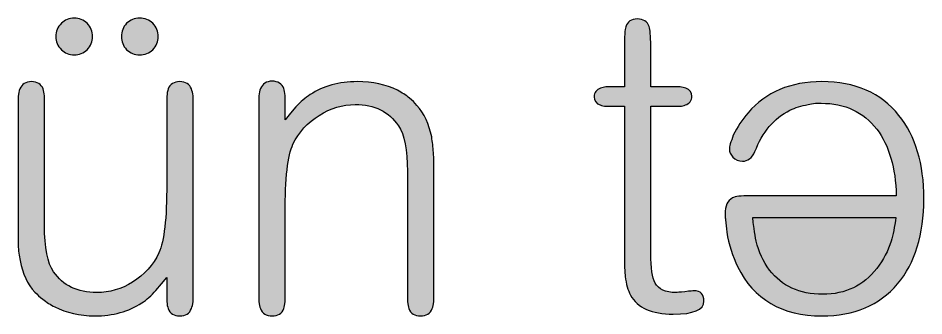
# Model space of a CAD drawing. Header units: centimetres. Extents: x -18.6 to 18.8, y -13 to 11.8.
# Drawn here: x -4.915 to -4.187, y -12.918 to -12.679 of the extents above; entities that cross this region are included whole.
import ezdxf

# ---------------------------------------------------------------- set-up
doc = ezdxf.new("R2010")
doc.units = ezdxf.units.CM
doc.header["$MEASUREMENT"] = 0
doc.layers.add('Layer 1', color=7, linetype='Continuous')

msp = doc.modelspace()

# ---------------------------------------------------------------- hatches: boundary and pattern name
at = {"layer": 'Layer 1', "true_color": 0x373435}
h = msp.add_hatch(color=250, dxfattribs=at)
edge = h.paths.add_edge_path()
edge.add_spline(control_points=[(-4.85525, -12.69368), (-4.85525, -12.69762), (-4.85664, -12.70109), (-4.85941, -12.7041), (-4.86243, -12.70688), (-4.8659, -12.70827), (-4.86984, -12.70827), (-4.87402, -12.70827), (-4.87749, -12.70688), (-4.88026, -12.7041), (-4.88328, -12.70109), (-4.88479, -12.69762), (-4.88479, -12.69368), (-4.88479, -12.68951), (-4.88328, -12.68593), (-4.88026, -12.68291), (-4.87749, -12.68014), (-4.87402, -12.67875), (-4.86984, -12.67875), (-4.8659, -12.67875), (-4.86243, -12.68014), (-4.85941, -12.68291), (-4.85664, -12.68593), (-4.85525, -12.68951), (-4.85525, -12.69368)], knot_values=[0, 0, 0, 0, 0.125, 0.125, 0.125, 0.25, 0.25, 0.25, 0.375, 0.375, 0.375, 0.5, 0.5, 0.5, 0.625, 0.625, 0.625, 0.75, 0.75, 0.75, 0.875, 0.875, 0.875, 1, 1, 1, 1], degree=3, periodic=1)
h = msp.add_hatch(color=250, dxfattribs=at)
edge = h.paths.add_edge_path()
edge.add_spline(control_points=[(-4.80242, -12.69368), (-4.80242, -12.69762), (-4.80381, -12.70109), (-4.80658, -12.7041), (-4.8096, -12.70688), (-4.8132, -12.70827), (-4.81736, -12.70827), (-4.8213, -12.70827), (-4.82477, -12.70688), (-4.82779, -12.7041), (-4.83057, -12.70109), (-4.83196, -12.69762), (-4.83196, -12.69368), (-4.83196, -12.68951), (-4.83057, -12.68593), (-4.82779, -12.68291), (-4.82477, -12.68014), (-4.8213, -12.67875), (-4.81736, -12.67875), (-4.8132, -12.67875), (-4.8096, -12.68014), (-4.80658, -12.68291), (-4.80381, -12.68593), (-4.80242, -12.68951), (-4.80242, -12.69368)], knot_values=[0, 0, 0, 0, 0.125, 0.125, 0.125, 0.25, 0.25, 0.25, 0.375, 0.375, 0.375, 0.5, 0.5, 0.5, 0.625, 0.625, 0.625, 0.75, 0.75, 0.75, 0.875, 0.875, 0.875, 1, 1, 1, 1], degree=3, periodic=1)
h = msp.add_hatch(color=250, dxfattribs=at)
edge = h.paths.add_edge_path()
edge.add_spline(control_points=[(-4.40623, -12.73396), (-4.40623, -12.73396), (-4.38259, -12.73396), (-4.38259, -12.73396), (-4.38097, -12.7342), (-4.37947, -12.73454), (-4.37807, -12.73501), (-4.37483, -12.73617), (-4.3732, -12.73837), (-4.3732, -12.74161), (-4.3732, -12.74508), (-4.37495, -12.7474), (-4.37842, -12.74856), (-4.37958, -12.74901), (-4.38097, -12.74937), (-4.38259, -12.74959), (-4.38259, -12.74959), (-4.40623, -12.74959), (-4.40623, -12.74959), (-4.40623, -12.74959), (-4.40623, -12.86802), (-4.40623, -12.86802), (-4.40623, -12.8796), (-4.40507, -12.88747), (-4.40274, -12.89164), (-4.39997, -12.89673), (-4.39441, -12.89928), (-4.38607, -12.89928), (-4.38514, -12.89928), (-4.38271, -12.89905), (-4.37878, -12.89858), (-4.3746, -12.89813), (-4.37216, -12.89789), (-4.37147, -12.89789), (-4.36614, -12.89789), (-4.36348, -12.90066), (-4.36348, -12.90623), (-4.36348, -12.91318), (-4.3717, -12.91665), (-4.38815, -12.91665), (-4.40553, -12.91665), (-4.41699, -12.91155), (-4.42257, -12.90136), (-4.42465, -12.89742), (-4.42604, -12.89245), (-4.42673, -12.88643), (-4.42673, -12.88643), (-4.42742, -12.87844), (-4.42742, -12.87844), (-4.42742, -12.87844), (-4.42742, -12.74959), (-4.42742, -12.74959), (-4.42742, -12.74959), (-4.44237, -12.74959), (-4.44237, -12.74959), (-4.44398, -12.74937), (-4.4455, -12.74901), (-4.44689, -12.74856), (-4.45014, -12.7474), (-4.45175, -12.74519), (-4.45175, -12.74195), (-4.45175, -12.73848), (-4.45002, -12.73617), (-4.44653, -12.73501), (-4.44537, -12.73454), (-4.44398, -12.7342), (-4.44237, -12.73396), (-4.44237, -12.73396), (-4.42742, -12.73396), (-4.42742, -12.73396), (-4.42742, -12.73396), (-4.42742, -12.70201), (-4.42742, -12.70201), (-4.42742, -12.69345), (-4.42707, -12.68801), (-4.42638, -12.68569), (-4.42499, -12.68153), (-4.42186, -12.67944), (-4.41699, -12.67944), (-4.41214, -12.67944), (-4.40901, -12.68141), (-4.40762, -12.68535), (-4.40669, -12.6879), (-4.40623, -12.6931), (-4.40623, -12.70098), (-4.40623, -12.70098), (-4.40623, -12.73396), (-4.40623, -12.73396)], knot_values=[0, 0, 0, 0, 0.034483, 0.034483, 0.034483, 0.068966, 0.068966, 0.068966, 0.103448, 0.103448, 0.103448, 0.137931, 0.137931, 0.137931, 0.172414, 0.172414, 0.172414, 0.206897, 0.206897, 0.206897, 0.241379, 0.241379, 0.241379, 0.275862, 0.275862, 0.275862, 0.310345, 0.310345, 0.310345, 0.344828, 0.344828, 0.344828, 0.37931, 0.37931, 0.37931, 0.413793, 0.413793, 0.413793, 0.448276, 0.448276, 0.448276, 0.482759, 0.482759, 0.482759, 0.517241, 0.517241, 0.517241, 0.551724, 0.551724, 0.551724, 0.586207, 0.586207, 0.586207, 0.62069, 0.62069, 0.62069, 0.655172, 0.655172, 0.655172, 0.689655, 0.689655, 0.689655, 0.724138, 0.724138, 0.724138, 0.758621, 0.758621, 0.758621, 0.793103, 0.793103, 0.793103, 0.827586, 0.827586, 0.827586, 0.862069, 0.862069, 0.862069, 0.896552, 0.896552, 0.896552, 0.931034, 0.931034, 0.931034, 0.965517, 0.965517, 0.965517, 1, 1, 1, 1], degree=3, periodic=1)
h = msp.add_hatch(color=250, dxfattribs=at)
edge = h.paths.add_edge_path()
edge.add_spline(control_points=[(-4.91502, -12.74161), (-4.91479, -12.73929), (-4.91433, -12.73732), (-4.91363, -12.7357), (-4.91201, -12.73177), (-4.90888, -12.7298), (-4.90425, -12.7298), (-4.89962, -12.7298), (-4.89648, -12.73177), (-4.89486, -12.7357), (-4.8944, -12.73709), (-4.89405, -12.73895), (-4.89382, -12.74126), (-4.89382, -12.74126), (-4.89382, -12.84545), (-4.89382, -12.84545), (-4.89382, -12.86327), (-4.89138, -12.87566), (-4.88653, -12.88261), (-4.87887, -12.89373), (-4.86728, -12.89928), (-4.85177, -12.89928), (-4.84158, -12.89928), (-4.83196, -12.8965), (-4.82291, -12.89095), (-4.81343, -12.88492), (-4.80635, -12.87705), (-4.80172, -12.86732), (-4.79756, -12.85807), (-4.79546, -12.83955), (-4.79546, -12.81176), (-4.79546, -12.81176), (-4.79546, -12.74161), (-4.79546, -12.74161), (-4.79523, -12.73929), (-4.79488, -12.73732), (-4.79442, -12.7357), (-4.7928, -12.73177), (-4.78968, -12.7298), (-4.78504, -12.7298), (-4.78017, -12.7298), (-4.77704, -12.73177), (-4.77566, -12.7357), (-4.77496, -12.73709), (-4.7745, -12.73895), (-4.77427, -12.74126), (-4.77427, -12.74126), (-4.77427, -12.90657), (-4.77427, -12.90657), (-4.7745, -12.90889), (-4.77496, -12.91074), (-4.77566, -12.91213), (-4.77704, -12.91607), (-4.78017, -12.91803), (-4.78504, -12.91803), (-4.78968, -12.91803), (-4.7928, -12.91607), (-4.79442, -12.91213), (-4.79488, -12.91074), (-4.79523, -12.90889), (-4.79546, -12.90657), (-4.79546, -12.90657), (-4.79546, -12.88713), (-4.79546, -12.88713), (-4.79546, -12.88713), (-4.79964, -12.89234), (-4.79964, -12.89234), (-4.79964, -12.89234), (-4.80416, -12.89755), (-4.80416, -12.89755), (-4.80786, -12.90171), (-4.81169, -12.90507), (-4.81562, -12.90761), (-4.82605, -12.91456), (-4.83868, -12.91803), (-4.8535, -12.91803), (-4.86555, -12.91803), (-4.87621, -12.9156), (-4.88548, -12.91074), (-4.88895, -12.90912), (-4.89219, -12.90703), (-4.89521, -12.90449), (-4.89753, -12.90287), (-4.89962, -12.90102), (-4.90147, -12.89893), (-4.90749, -12.89268), (-4.91143, -12.88423), (-4.91329, -12.87358), (-4.91421, -12.86987), (-4.91479, -12.86571), (-4.91502, -12.86108), (-4.91502, -12.86108), (-4.91502, -12.74161), (-4.91502, -12.74161)], knot_values=[0, 0, 0, 0, 0.032258, 0.032258, 0.032258, 0.064516, 0.064516, 0.064516, 0.096774, 0.096774, 0.096774, 0.129032, 0.129032, 0.129032, 0.16129, 0.16129, 0.16129, 0.193548, 0.193548, 0.193548, 0.225806, 0.225806, 0.225806, 0.258065, 0.258065, 0.258065, 0.290323, 0.290323, 0.290323, 0.322581, 0.322581, 0.322581, 0.354839, 0.354839, 0.354839, 0.387097, 0.387097, 0.387097, 0.419355, 0.419355, 0.419355, 0.451613, 0.451613, 0.451613, 0.483871, 0.483871, 0.483871, 0.516129, 0.516129, 0.516129, 0.548387, 0.548387, 0.548387, 0.580645, 0.580645, 0.580645, 0.612903, 0.612903, 0.612903, 0.645161, 0.645161, 0.645161, 0.677419, 0.677419, 0.677419, 0.709677, 0.709677, 0.709677, 0.741935, 0.741935, 0.741935, 0.774194, 0.774194, 0.774194, 0.806452, 0.806452, 0.806452, 0.83871, 0.83871, 0.83871, 0.870968, 0.870968, 0.870968, 0.903226, 0.903226, 0.903226, 0.935484, 0.935484, 0.935484, 0.967742, 0.967742, 0.967742, 1, 1, 1, 1], degree=3, periodic=1)
h = msp.add_hatch(color=250, dxfattribs=at)
edge = h.paths.add_edge_path()
edge.add_spline(control_points=[(-4.5807, -12.90657), (-4.58093, -12.90889), (-4.58139, -12.91074), (-4.58209, -12.91213), (-4.58347, -12.91607), (-4.5866, -12.91803), (-4.59146, -12.91803), (-4.5961, -12.91803), (-4.59923, -12.91607), (-4.60084, -12.91213), (-4.60131, -12.91074), (-4.60166, -12.90889), (-4.60189, -12.90657), (-4.60189, -12.90657), (-4.60189, -12.80203), (-4.60189, -12.80203), (-4.60189, -12.78445), (-4.60432, -12.77217), (-4.60919, -12.76522), (-4.61683, -12.75388), (-4.62842, -12.74821), (-4.64394, -12.74821), (-4.65414, -12.74821), (-4.66375, -12.7511), (-4.67279, -12.75689), (-4.68229, -12.76267), (-4.68935, -12.77043), (-4.69398, -12.78016), (-4.69816, -12.78895), (-4.70025, -12.80748), (-4.70025, -12.83572), (-4.70025, -12.83572), (-4.70025, -12.90657), (-4.70025, -12.90657), (-4.70048, -12.90889), (-4.70082, -12.91074), (-4.70128, -12.91213), (-4.70291, -12.91607), (-4.70603, -12.91803), (-4.71068, -12.91803), (-4.71554, -12.91803), (-4.71866, -12.91607), (-4.72005, -12.91213), (-4.72075, -12.91074), (-4.72121, -12.90889), (-4.72144, -12.90657), (-4.72144, -12.90657), (-4.72144, -12.74126), (-4.72144, -12.74126), (-4.72121, -12.73895), (-4.72075, -12.73698), (-4.72005, -12.73535), (-4.71843, -12.73142), (-4.71531, -12.72945), (-4.71068, -12.72945), (-4.70603, -12.72945), (-4.70291, -12.73142), (-4.70128, -12.73535), (-4.70082, -12.73674), (-4.70048, -12.73859), (-4.70025, -12.74091), (-4.70025, -12.74091), (-4.70025, -12.76036), (-4.70025, -12.76036), (-4.70025, -12.76036), (-4.69607, -12.75516), (-4.69607, -12.75516), (-4.69607, -12.75516), (-4.69155, -12.74995), (-4.69155, -12.74995), (-4.68785, -12.74601), (-4.68403, -12.74277), (-4.68009, -12.74022), (-4.66966, -12.73327), (-4.65703, -12.7298), (-4.64221, -12.7298), (-4.62992, -12.7298), (-4.61914, -12.73211), (-4.60988, -12.73674), (-4.6064, -12.73859), (-4.60316, -12.74069), (-4.60015, -12.743), (-4.59807, -12.74485), (-4.5961, -12.74682), (-4.59424, -12.7489), (-4.58845, -12.75538), (-4.58451, -12.76383), (-4.58243, -12.77425), (-4.58173, -12.77819), (-4.58127, -12.78235), (-4.58104, -12.78676), (-4.58104, -12.78676), (-4.5807, -12.79197), (-4.5807, -12.79197), (-4.5807, -12.79197), (-4.5807, -12.90657), (-4.5807, -12.90657)], knot_values=[0, 0, 0, 0, 0.03125, 0.03125, 0.03125, 0.0625, 0.0625, 0.0625, 0.09375, 0.09375, 0.09375, 0.125, 0.125, 0.125, 0.15625, 0.15625, 0.15625, 0.1875, 0.1875, 0.1875, 0.21875, 0.21875, 0.21875, 0.25, 0.25, 0.25, 0.28125, 0.28125, 0.28125, 0.3125, 0.3125, 0.3125, 0.34375, 0.34375, 0.34375, 0.375, 0.375, 0.375, 0.40625, 0.40625, 0.40625, 0.4375, 0.4375, 0.4375, 0.46875, 0.46875, 0.46875, 0.5, 0.5, 0.5, 0.53125, 0.53125, 0.53125, 0.5625, 0.5625, 0.5625, 0.59375, 0.59375, 0.59375, 0.625, 0.625, 0.625, 0.65625, 0.65625, 0.65625, 0.6875, 0.6875, 0.6875, 0.71875, 0.71875, 0.71875, 0.75, 0.75, 0.75, 0.78125, 0.78125, 0.78125, 0.8125, 0.8125, 0.8125, 0.84375, 0.84375, 0.84375, 0.875, 0.875, 0.875, 0.90625, 0.90625, 0.90625, 0.9375, 0.9375, 0.9375, 0.96875, 0.96875, 0.96875, 1, 1, 1, 1], degree=3, periodic=1)
h = msp.add_hatch(color=250, dxfattribs=at)
edge = h.paths.add_edge_path()
edge.add_spline(control_points=[(-4.20881, -12.82148), (-4.20928, -12.79903), (-4.2145, -12.7812), (-4.22445, -12.768), (-4.23512, -12.75411), (-4.25006, -12.74716), (-4.26929, -12.74716), (-4.26929, -12.74716), (-4.27382, -12.74716), (-4.27382, -12.74716), (-4.2759, -12.7474), (-4.27786, -12.74774), (-4.27972, -12.74821), (-4.28504, -12.74913), (-4.28991, -12.75064), (-4.29431, -12.75272), (-4.30706, -12.7592), (-4.31644, -12.77032), (-4.32246, -12.78606), (-4.32478, -12.79116), (-4.32814, -12.7937), (-4.33255, -12.7937), (-4.33555, -12.7937), (-4.3381, -12.79266), (-4.34018, -12.79058), (-4.34204, -12.7885), (-4.34297, -12.78629), (-4.34297, -12.78398), (-4.34297, -12.78305), (-4.34273, -12.78166), (-4.34228, -12.77981), (-4.34158, -12.77772), (-4.34076, -12.77541), (-4.33984, -12.77287), (-4.33683, -12.76638), (-4.33289, -12.76036), (-4.32802, -12.7548), (-4.31366, -12.73814), (-4.29386, -12.7298), (-4.2686, -12.7298), (-4.24172, -12.7298), (-4.2211, -12.73883), (-4.20673, -12.75689), (-4.1933, -12.77356), (-4.18658, -12.7959), (-4.18658, -12.82392), (-4.18658, -12.85263), (-4.19364, -12.87543), (-4.20778, -12.89234), (-4.22237, -12.90947), (-4.24264, -12.91803), (-4.2686, -12.91803), (-4.3008, -12.91803), (-4.32339, -12.90484), (-4.33637, -12.87844), (-4.34054, -12.87011), (-4.34343, -12.86084), (-4.34506, -12.85066), (-4.34553, -12.84719), (-4.34587, -12.84395), (-4.3461, -12.84093), (-4.34633, -12.83977), (-4.34645, -12.83874), (-4.34645, -12.83781), (-4.34645, -12.83781), (-4.34645, -12.83642), (-4.34645, -12.83642), (-4.34645, -12.82971), (-4.34447, -12.82531), (-4.34054, -12.82322), (-4.33822, -12.82206), (-4.33359, -12.82148), (-4.32664, -12.82148), (-4.32664, -12.82148), (-4.20881, -12.82148), (-4.20881, -12.82148)], knot_values=[0, 0, 0, 0, 0.04, 0.04, 0.04, 0.08, 0.08, 0.08, 0.12, 0.12, 0.12, 0.16, 0.16, 0.16, 0.2, 0.2, 0.2, 0.24, 0.24, 0.24, 0.28, 0.28, 0.28, 0.32, 0.32, 0.32, 0.36, 0.36, 0.36, 0.4, 0.4, 0.4, 0.44, 0.44, 0.44, 0.48, 0.48, 0.48, 0.52, 0.52, 0.52, 0.56, 0.56, 0.56, 0.6, 0.6, 0.6, 0.64, 0.64, 0.64, 0.68, 0.68, 0.68, 0.72, 0.72, 0.72, 0.76, 0.76, 0.76, 0.8, 0.8, 0.8, 0.84, 0.84, 0.84, 0.88, 0.88, 0.88, 0.92, 0.92, 0.92, 0.96, 0.96, 0.96, 1, 1, 1, 1], degree=3, periodic=1)
h = msp.add_hatch(color=250, dxfattribs=at)
edge = h.paths.add_edge_path()
edge.add_spline(control_points=[(-4.3242, -12.83885), (-4.3242, -12.83885), (-4.32385, -12.84302), (-4.32385, -12.84302), (-4.32385, -12.84302), (-4.32316, -12.84788), (-4.32316, -12.84788), (-4.3227, -12.85158), (-4.32212, -12.85494), (-4.32143, -12.85795), (-4.31934, -12.86652), (-4.31574, -12.87427), (-4.31064, -12.88122), (-4.30091, -12.89418), (-4.28668, -12.90066), (-4.2679, -12.90066), (-4.2496, -12.90066), (-4.23512, -12.89373), (-4.22445, -12.87984), (-4.21913, -12.87311), (-4.21531, -12.86582), (-4.21299, -12.85795), (-4.21136, -12.85309), (-4.21009, -12.84672), (-4.20917, -12.83885), (-4.20917, -12.83885), (-4.3242, -12.83885), (-4.3242, -12.83885)], knot_values=[0, 0, 0, 0, 0.111111, 0.111111, 0.111111, 0.222222, 0.222222, 0.222222, 0.333333, 0.333333, 0.333333, 0.444444, 0.444444, 0.444444, 0.555556, 0.555556, 0.555556, 0.666667, 0.666667, 0.666667, 0.777778, 0.777778, 0.777778, 0.888889, 0.888889, 0.888889, 1, 1, 1, 1], degree=3, periodic=1)

# ---------------------------------------------------------------- linework, layer by layer
at = {"layer": 'Layer 1', "color": 250}
for points, knots in [([(-4.85525, -12.69368), (-4.85525, -12.69762), (-4.85664, -12.70109), (-4.85941, -12.7041), (-4.86243, -12.70688), (-4.8659, -12.70827), (-4.86984, -12.70827), (-4.87402, -12.70827), (-4.87749, -12.70688), (-4.88026, -12.7041), (-4.88328, -12.70109), (-4.88479, -12.69762), (-4.88479, -12.69368), (-4.88479, -12.68951), (-4.88328, -12.68593), (-4.88026, -12.68291), (-4.87749, -12.68014), (-4.87402, -12.67875), (-4.86984, -12.67875), (-4.8659, -12.67875), (-4.86243, -12.68014), (-4.85941, -12.68291), (-4.85664, -12.68593), (-4.85525, -12.68951), (-4.85525, -12.69368)], [0, 0, 0, 0, 0.125, 0.125, 0.125, 0.25, 0.25, 0.25, 0.375, 0.375, 0.375, 0.5, 0.5, 0.5, 0.625, 0.625, 0.625, 0.75, 0.75, 0.75, 0.875, 0.875, 0.875, 1, 1, 1, 1]), ([(-4.80242, -12.69368), (-4.80242, -12.69762), (-4.80381, -12.70109), (-4.80658, -12.7041), (-4.8096, -12.70688), (-4.8132, -12.70827), (-4.81736, -12.70827), (-4.8213, -12.70827), (-4.82477, -12.70688), (-4.82779, -12.7041), (-4.83057, -12.70109), (-4.83196, -12.69762), (-4.83196, -12.69368), (-4.83196, -12.68951), (-4.83057, -12.68593), (-4.82779, -12.68291), (-4.82477, -12.68014), (-4.8213, -12.67875), (-4.81736, -12.67875), (-4.8132, -12.67875), (-4.8096, -12.68014), (-4.80658, -12.68291), (-4.80381, -12.68593), (-4.80242, -12.68951), (-4.80242, -12.69368)], [0, 0, 0, 0, 0.125, 0.125, 0.125, 0.25, 0.25, 0.25, 0.375, 0.375, 0.375, 0.5, 0.5, 0.5, 0.625, 0.625, 0.625, 0.75, 0.75, 0.75, 0.875, 0.875, 0.875, 1, 1, 1, 1]), ([(-4.40623, -12.73396), (-4.40623, -12.73396), (-4.38259, -12.73396), (-4.38259, -12.73396), (-4.38097, -12.7342), (-4.37947, -12.73454), (-4.37807, -12.73501), (-4.37483, -12.73617), (-4.3732, -12.73837), (-4.3732, -12.74161), (-4.3732, -12.74508), (-4.37495, -12.7474), (-4.37842, -12.74856), (-4.37958, -12.74901), (-4.38097, -12.74937), (-4.38259, -12.74959), (-4.38259, -12.74959), (-4.40623, -12.74959), (-4.40623, -12.74959), (-4.40623, -12.74959), (-4.40623, -12.86802), (-4.40623, -12.86802), (-4.40623, -12.8796), (-4.40507, -12.88747), (-4.40274, -12.89164), (-4.39997, -12.89673), (-4.39441, -12.89928), (-4.38607, -12.89928), (-4.38514, -12.89928), (-4.38271, -12.89905), (-4.37878, -12.89858), (-4.3746, -12.89813), (-4.37216, -12.89789), (-4.37147, -12.89789), (-4.36614, -12.89789), (-4.36348, -12.90066), (-4.36348, -12.90623), (-4.36348, -12.91318), (-4.3717, -12.91665), (-4.38815, -12.91665), (-4.40553, -12.91665), (-4.41699, -12.91155), (-4.42257, -12.90136), (-4.42465, -12.89742), (-4.42604, -12.89245), (-4.42673, -12.88643), (-4.42673, -12.88643), (-4.42742, -12.87844), (-4.42742, -12.87844), (-4.42742, -12.87844), (-4.42742, -12.74959), (-4.42742, -12.74959), (-4.42742, -12.74959), (-4.44237, -12.74959), (-4.44237, -12.74959), (-4.44398, -12.74937), (-4.4455, -12.74901), (-4.44689, -12.74856), (-4.45014, -12.7474), (-4.45175, -12.74519), (-4.45175, -12.74195), (-4.45175, -12.73848), (-4.45002, -12.73617), (-4.44653, -12.73501), (-4.44537, -12.73454), (-4.44398, -12.7342), (-4.44237, -12.73396), (-4.44237, -12.73396), (-4.42742, -12.73396), (-4.42742, -12.73396), (-4.42742, -12.73396), (-4.42742, -12.70201), (-4.42742, -12.70201), (-4.42742, -12.69345), (-4.42707, -12.68801), (-4.42638, -12.68569), (-4.42499, -12.68153), (-4.42186, -12.67944), (-4.41699, -12.67944), (-4.41214, -12.67944), (-4.40901, -12.68141), (-4.40762, -12.68535), (-4.40669, -12.6879), (-4.40623, -12.6931), (-4.40623, -12.70098), (-4.40623, -12.70098), (-4.40623, -12.73396), (-4.40623, -12.73396)], [0, 0, 0, 0, 0.034483, 0.034483, 0.034483, 0.068966, 0.068966, 0.068966, 0.103448, 0.103448, 0.103448, 0.137931, 0.137931, 0.137931, 0.172414, 0.172414, 0.172414, 0.206897, 0.206897, 0.206897, 0.241379, 0.241379, 0.241379, 0.275862, 0.275862, 0.275862, 0.310345, 0.310345, 0.310345, 0.344828, 0.344828, 0.344828, 0.37931, 0.37931, 0.37931, 0.413793, 0.413793, 0.413793, 0.448276, 0.448276, 0.448276, 0.482759, 0.482759, 0.482759, 0.517241, 0.517241, 0.517241, 0.551724, 0.551724, 0.551724, 0.586207, 0.586207, 0.586207, 0.62069, 0.62069, 0.62069, 0.655172, 0.655172, 0.655172, 0.689655, 0.689655, 0.689655, 0.724138, 0.724138, 0.724138, 0.758621, 0.758621, 0.758621, 0.793103, 0.793103, 0.793103, 0.827586, 0.827586, 0.827586, 0.862069, 0.862069, 0.862069, 0.896552, 0.896552, 0.896552, 0.931034, 0.931034, 0.931034, 0.965517, 0.965517, 0.965517, 1, 1, 1, 1]), ([(-4.91502, -12.74161), (-4.91479, -12.73929), (-4.91433, -12.73732), (-4.91363, -12.7357), (-4.91201, -12.73177), (-4.90888, -12.7298), (-4.90425, -12.7298), (-4.89962, -12.7298), (-4.89648, -12.73177), (-4.89486, -12.7357), (-4.8944, -12.73709), (-4.89405, -12.73895), (-4.89382, -12.74126), (-4.89382, -12.74126), (-4.89382, -12.84545), (-4.89382, -12.84545), (-4.89382, -12.86327), (-4.89138, -12.87566), (-4.88653, -12.88261), (-4.87887, -12.89373), (-4.86728, -12.89928), (-4.85177, -12.89928), (-4.84158, -12.89928), (-4.83196, -12.8965), (-4.82291, -12.89095), (-4.81343, -12.88492), (-4.80635, -12.87705), (-4.80172, -12.86732), (-4.79756, -12.85807), (-4.79546, -12.83955), (-4.79546, -12.81176), (-4.79546, -12.81176), (-4.79546, -12.74161), (-4.79546, -12.74161), (-4.79523, -12.73929), (-4.79488, -12.73732), (-4.79442, -12.7357), (-4.7928, -12.73177), (-4.78968, -12.7298), (-4.78504, -12.7298), (-4.78017, -12.7298), (-4.77704, -12.73177), (-4.77566, -12.7357), (-4.77496, -12.73709), (-4.7745, -12.73895), (-4.77427, -12.74126), (-4.77427, -12.74126), (-4.77427, -12.90657), (-4.77427, -12.90657), (-4.7745, -12.90889), (-4.77496, -12.91074), (-4.77566, -12.91213), (-4.77704, -12.91607), (-4.78017, -12.91803), (-4.78504, -12.91803), (-4.78968, -12.91803), (-4.7928, -12.91607), (-4.79442, -12.91213), (-4.79488, -12.91074), (-4.79523, -12.90889), (-4.79546, -12.90657), (-4.79546, -12.90657), (-4.79546, -12.88713), (-4.79546, -12.88713), (-4.79546, -12.88713), (-4.79964, -12.89234), (-4.79964, -12.89234), (-4.79964, -12.89234), (-4.80416, -12.89755), (-4.80416, -12.89755), (-4.80786, -12.90171), (-4.81169, -12.90507), (-4.81562, -12.90761), (-4.82605, -12.91456), (-4.83868, -12.91803), (-4.8535, -12.91803), (-4.86555, -12.91803), (-4.87621, -12.9156), (-4.88548, -12.91074), (-4.88895, -12.90912), (-4.89219, -12.90703), (-4.89521, -12.90449), (-4.89753, -12.90287), (-4.89962, -12.90102), (-4.90147, -12.89893), (-4.90749, -12.89268), (-4.91143, -12.88423), (-4.91329, -12.87358), (-4.91421, -12.86987), (-4.91479, -12.86571), (-4.91502, -12.86108), (-4.91502, -12.86108), (-4.91502, -12.74161), (-4.91502, -12.74161)], [0, 0, 0, 0, 0.032258, 0.032258, 0.032258, 0.064516, 0.064516, 0.064516, 0.096774, 0.096774, 0.096774, 0.129032, 0.129032, 0.129032, 0.16129, 0.16129, 0.16129, 0.193548, 0.193548, 0.193548, 0.225806, 0.225806, 0.225806, 0.258065, 0.258065, 0.258065, 0.290323, 0.290323, 0.290323, 0.322581, 0.322581, 0.322581, 0.354839, 0.354839, 0.354839, 0.387097, 0.387097, 0.387097, 0.419355, 0.419355, 0.419355, 0.451613, 0.451613, 0.451613, 0.483871, 0.483871, 0.483871, 0.516129, 0.516129, 0.516129, 0.548387, 0.548387, 0.548387, 0.580645, 0.580645, 0.580645, 0.612903, 0.612903, 0.612903, 0.645161, 0.645161, 0.645161, 0.677419, 0.677419, 0.677419, 0.709677, 0.709677, 0.709677, 0.741935, 0.741935, 0.741935, 0.774194, 0.774194, 0.774194, 0.806452, 0.806452, 0.806452, 0.83871, 0.83871, 0.83871, 0.870968, 0.870968, 0.870968, 0.903226, 0.903226, 0.903226, 0.935484, 0.935484, 0.935484, 0.967742, 0.967742, 0.967742, 1, 1, 1, 1]), ([(-4.5807, -12.90657), (-4.58093, -12.90889), (-4.58139, -12.91074), (-4.58209, -12.91213), (-4.58347, -12.91607), (-4.5866, -12.91803), (-4.59146, -12.91803), (-4.5961, -12.91803), (-4.59923, -12.91607), (-4.60084, -12.91213), (-4.60131, -12.91074), (-4.60166, -12.90889), (-4.60189, -12.90657), (-4.60189, -12.90657), (-4.60189, -12.80203), (-4.60189, -12.80203), (-4.60189, -12.78445), (-4.60432, -12.77217), (-4.60919, -12.76522), (-4.61683, -12.75388), (-4.62842, -12.74821), (-4.64394, -12.74821), (-4.65414, -12.74821), (-4.66375, -12.7511), (-4.67279, -12.75689), (-4.68229, -12.76267), (-4.68935, -12.77043), (-4.69398, -12.78016), (-4.69816, -12.78895), (-4.70025, -12.80748), (-4.70025, -12.83572), (-4.70025, -12.83572), (-4.70025, -12.90657), (-4.70025, -12.90657), (-4.70048, -12.90889), (-4.70082, -12.91074), (-4.70128, -12.91213), (-4.70291, -12.91607), (-4.70603, -12.91803), (-4.71068, -12.91803), (-4.71554, -12.91803), (-4.71866, -12.91607), (-4.72005, -12.91213), (-4.72075, -12.91074), (-4.72121, -12.90889), (-4.72144, -12.90657), (-4.72144, -12.90657), (-4.72144, -12.74126), (-4.72144, -12.74126), (-4.72121, -12.73895), (-4.72075, -12.73698), (-4.72005, -12.73535), (-4.71843, -12.73142), (-4.71531, -12.72945), (-4.71068, -12.72945), (-4.70603, -12.72945), (-4.70291, -12.73142), (-4.70128, -12.73535), (-4.70082, -12.73674), (-4.70048, -12.73859), (-4.70025, -12.74091), (-4.70025, -12.74091), (-4.70025, -12.76036), (-4.70025, -12.76036), (-4.70025, -12.76036), (-4.69607, -12.75516), (-4.69607, -12.75516), (-4.69607, -12.75516), (-4.69155, -12.74995), (-4.69155, -12.74995), (-4.68785, -12.74601), (-4.68403, -12.74277), (-4.68009, -12.74022), (-4.66966, -12.73327), (-4.65703, -12.7298), (-4.64221, -12.7298), (-4.62992, -12.7298), (-4.61914, -12.73211), (-4.60988, -12.73674), (-4.6064, -12.73859), (-4.60316, -12.74069), (-4.60015, -12.743), (-4.59807, -12.74485), (-4.5961, -12.74682), (-4.59424, -12.7489), (-4.58845, -12.75538), (-4.58451, -12.76383), (-4.58243, -12.77425), (-4.58173, -12.77819), (-4.58127, -12.78235), (-4.58104, -12.78676), (-4.58104, -12.78676), (-4.5807, -12.79197), (-4.5807, -12.79197), (-4.5807, -12.79197), (-4.5807, -12.90657), (-4.5807, -12.90657)], [0, 0, 0, 0, 0.03125, 0.03125, 0.03125, 0.0625, 0.0625, 0.0625, 0.09375, 0.09375, 0.09375, 0.125, 0.125, 0.125, 0.15625, 0.15625, 0.15625, 0.1875, 0.1875, 0.1875, 0.21875, 0.21875, 0.21875, 0.25, 0.25, 0.25, 0.28125, 0.28125, 0.28125, 0.3125, 0.3125, 0.3125, 0.34375, 0.34375, 0.34375, 0.375, 0.375, 0.375, 0.40625, 0.40625, 0.40625, 0.4375, 0.4375, 0.4375, 0.46875, 0.46875, 0.46875, 0.5, 0.5, 0.5, 0.53125, 0.53125, 0.53125, 0.5625, 0.5625, 0.5625, 0.59375, 0.59375, 0.59375, 0.625, 0.625, 0.625, 0.65625, 0.65625, 0.65625, 0.6875, 0.6875, 0.6875, 0.71875, 0.71875, 0.71875, 0.75, 0.75, 0.75, 0.78125, 0.78125, 0.78125, 0.8125, 0.8125, 0.8125, 0.84375, 0.84375, 0.84375, 0.875, 0.875, 0.875, 0.90625, 0.90625, 0.90625, 0.9375, 0.9375, 0.9375, 0.96875, 0.96875, 0.96875, 1, 1, 1, 1]), ([(-4.20881, -12.82148), (-4.20928, -12.79903), (-4.2145, -12.7812), (-4.22445, -12.768), (-4.23512, -12.75411), (-4.25006, -12.74716), (-4.26929, -12.74716), (-4.26929, -12.74716), (-4.27382, -12.74716), (-4.27382, -12.74716), (-4.2759, -12.7474), (-4.27786, -12.74774), (-4.27972, -12.74821), (-4.28504, -12.74913), (-4.28991, -12.75064), (-4.29431, -12.75272), (-4.30706, -12.7592), (-4.31644, -12.77032), (-4.32246, -12.78606), (-4.32478, -12.79116), (-4.32814, -12.7937), (-4.33255, -12.7937), (-4.33555, -12.7937), (-4.3381, -12.79266), (-4.34018, -12.79058), (-4.34204, -12.7885), (-4.34297, -12.78629), (-4.34297, -12.78398), (-4.34297, -12.78305), (-4.34273, -12.78166), (-4.34228, -12.77981), (-4.34158, -12.77772), (-4.34076, -12.77541), (-4.33984, -12.77287), (-4.33683, -12.76638), (-4.33289, -12.76036), (-4.32802, -12.7548), (-4.31366, -12.73814), (-4.29386, -12.7298), (-4.2686, -12.7298), (-4.24172, -12.7298), (-4.2211, -12.73883), (-4.20673, -12.75689), (-4.1933, -12.77356), (-4.18658, -12.7959), (-4.18658, -12.82392), (-4.18658, -12.85263), (-4.19364, -12.87543), (-4.20778, -12.89234), (-4.22237, -12.90947), (-4.24264, -12.91803), (-4.2686, -12.91803), (-4.3008, -12.91803), (-4.32339, -12.90484), (-4.33637, -12.87844), (-4.34054, -12.87011), (-4.34343, -12.86084), (-4.34506, -12.85066), (-4.34553, -12.84719), (-4.34587, -12.84395), (-4.3461, -12.84093), (-4.34633, -12.83977), (-4.34645, -12.83874), (-4.34645, -12.83781), (-4.34645, -12.83781), (-4.34645, -12.83642), (-4.34645, -12.83642), (-4.34645, -12.82971), (-4.34447, -12.82531), (-4.34054, -12.82322), (-4.33822, -12.82206), (-4.33359, -12.82148), (-4.32664, -12.82148), (-4.32664, -12.82148), (-4.20881, -12.82148), (-4.20881, -12.82148)], [0, 0, 0, 0, 0.04, 0.04, 0.04, 0.08, 0.08, 0.08, 0.12, 0.12, 0.12, 0.16, 0.16, 0.16, 0.2, 0.2, 0.2, 0.24, 0.24, 0.24, 0.28, 0.28, 0.28, 0.32, 0.32, 0.32, 0.36, 0.36, 0.36, 0.4, 0.4, 0.4, 0.44, 0.44, 0.44, 0.48, 0.48, 0.48, 0.52, 0.52, 0.52, 0.56, 0.56, 0.56, 0.6, 0.6, 0.6, 0.64, 0.64, 0.64, 0.68, 0.68, 0.68, 0.72, 0.72, 0.72, 0.76, 0.76, 0.76, 0.8, 0.8, 0.8, 0.84, 0.84, 0.84, 0.88, 0.88, 0.88, 0.92, 0.92, 0.92, 0.96, 0.96, 0.96, 1, 1, 1, 1]), ([(-4.3242, -12.83885), (-4.3242, -12.83885), (-4.32385, -12.84302), (-4.32385, -12.84302), (-4.32385, -12.84302), (-4.32316, -12.84788), (-4.32316, -12.84788), (-4.3227, -12.85158), (-4.32212, -12.85494), (-4.32143, -12.85795), (-4.31934, -12.86652), (-4.31574, -12.87427), (-4.31064, -12.88122), (-4.30091, -12.89418), (-4.28668, -12.90066), (-4.2679, -12.90066), (-4.2496, -12.90066), (-4.23512, -12.89373), (-4.22445, -12.87984), (-4.21913, -12.87311), (-4.21531, -12.86582), (-4.21299, -12.85795), (-4.21136, -12.85309), (-4.21009, -12.84672), (-4.20917, -12.83885), (-4.20917, -12.83885), (-4.3242, -12.83885), (-4.3242, -12.83885)], [0, 0, 0, 0, 0.111111, 0.111111, 0.111111, 0.222222, 0.222222, 0.222222, 0.333333, 0.333333, 0.333333, 0.444444, 0.444444, 0.444444, 0.555556, 0.555556, 0.555556, 0.666667, 0.666667, 0.666667, 0.777778, 0.777778, 0.777778, 0.888889, 0.888889, 0.888889, 1, 1, 1, 1])]:
    msp.add_open_spline(points, degree=3, knots=knots, dxfattribs=at)

doc.saveas('drawing.dxf')
